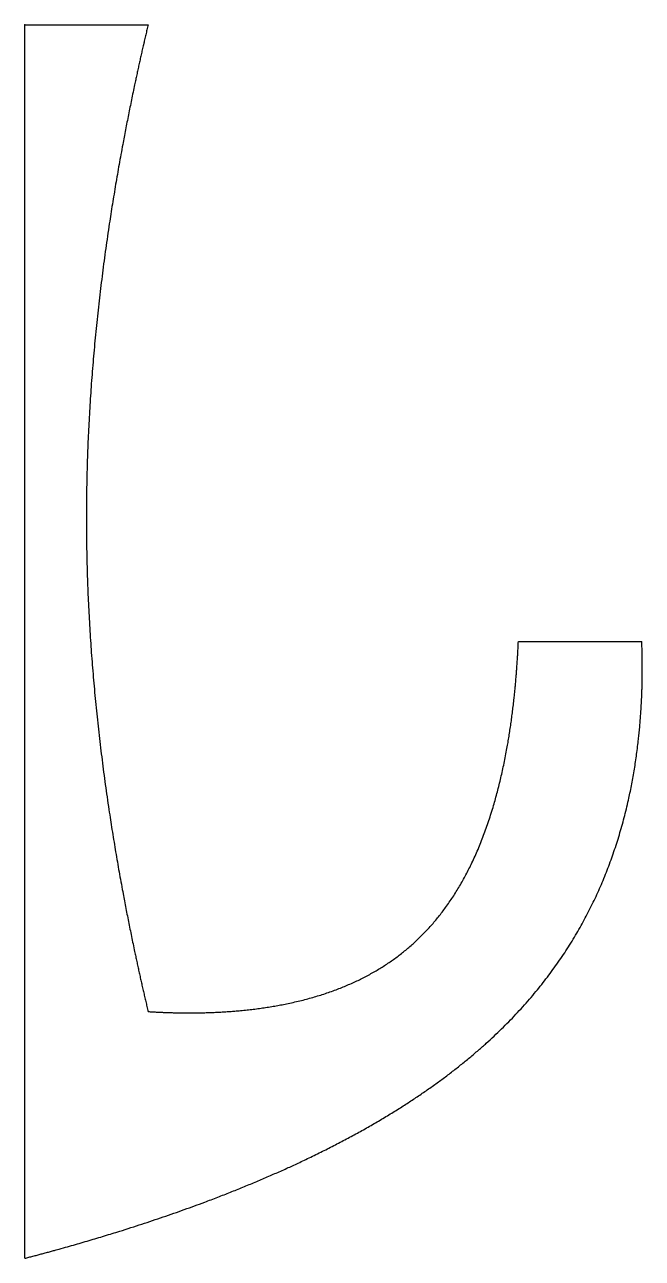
# Model space of a CAD drawing. Header units: millimetres. Extents: x 0 to 2.5, y -5 to 0.
import ezdxf

# ---------------------------------------------------------------- set-up
doc = ezdxf.new("R2010")
doc.units = ezdxf.units.MM
doc.layers.get('0').update_dxf_attribs({"linetype": 'CONTINUOUS'})

msp = doc.modelspace()

# ---------------------------------------------------------------- linework, layer by layer
for p, q in [((0, -5), (0, 0)), ((0, 0), (0.5, 0)), ((2, -2.5), (2.5, -2.5))]:
    msp.add_line(p, q)
for points in [[(0.5, 0), (0.481, -0.08), (0.4448, -0.24), (0.3953, -0.48), (0.3395, -0.8), (0.2877, -1.2), (0.2555, -1.6), (0.2445, -2), (0.2555, -2.4), (0.2877, -2.8), (0.3395, -3.2), (0.3953, -3.52), (0.4448, -3.76), (0.481, -3.92), (0.5, -4)], [(0, -5), (0.1009, -4.9738), (0.2983, -4.9192), (0.5815, -4.8314), (0.9327, -4.702), (1.3244, -4.5181), (1.6645, -4.3102), (1.9481, -4.0758), (2.1715, -3.8134), (2.3357, -3.5234), (2.4445, -3.2075), (2.4906, -2.9357), (2.5036, -2.7217), (2.5028, -2.5746), (2.5, -2.5)], [(0.5, -4), (0.5574, -4.0035), (0.6699, -4.0076), (0.8314, -4.0049), (1.032, -3.9833), (1.2566, -3.9244), (1.4527, -3.8307), (1.6181, -3.6996), (1.7518, -3.5296), (1.8551, -3.3226), (1.9304, -3.0814), (1.9702, -2.8634), (1.9892, -2.6868), (1.9972, -2.5632), (2, -2.5)]]:
    msp.add_open_spline(points, degree=5)
msp.add_point((0, 0))

doc.saveas('drawing.dxf')
